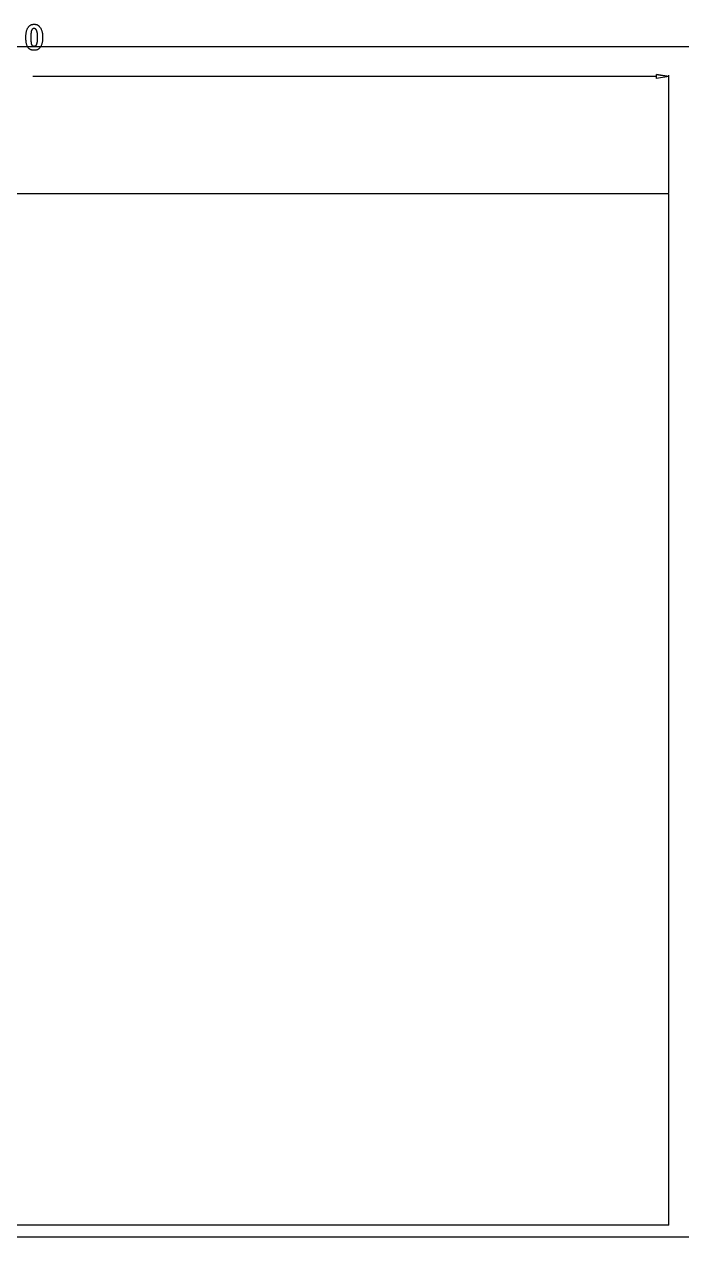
# Model space of a CAD drawing. Extents: x 0 to 21.1, y 0 to 5.7.
# Drawn here: x 4.54 to 7.61, y 0 to 5.66 of the extents above; entities that cross this region are included whole.
import ezdxf

# ---------------------------------------------------------------- set-up
doc = ezdxf.new("R2010")
doc.units = 0
doc.header["$MEASUREMENT"] = 0
doc.linetypes.add('AUSGEZOGEN', pattern=[0])
doc.layers.get('0').update_dxf_attribs({"linetype": 'AUSGEZOGEN'})

msp = doc.modelspace()

# ---------------------------------------------------------------- linework, layer by layer
for points in [[(4.5829, 5.661), (4.5852, 5.6609), (4.5852, 5.6609), (4.5873, 5.6608), (4.5873, 5.6608), (4.5894, 5.6605), (4.5894, 5.6605), (4.5915, 5.6601), (4.5915, 5.6601), (4.5934, 5.6597), (4.5934, 5.6597), (4.5953, 5.6591), (4.5953, 5.6591), (4.597, 5.6584), (4.597, 5.6584), (4.5988, 5.6576), (4.5988, 5.6576), (4.6004, 5.6568), (4.6004, 5.6568), (4.6019, 5.6558), (4.6019, 5.6558), (4.6034, 5.6547), (4.6034, 5.6547), (4.6048, 5.6535), (4.6048, 5.6535), (4.6061, 5.6522), (4.6061, 5.6522), (4.6073, 5.6508), (4.6073, 5.6508), (4.6085, 5.6493), (4.6085, 5.6493), (4.6096, 5.6476), (4.6096, 5.6476), (4.6112, 5.6457), (4.6112, 5.6457), (4.6127, 5.6436), (4.6127, 5.6436), (4.6141, 5.6414), (4.6141, 5.6414), (4.6154, 5.639), (4.6154, 5.639), (4.6166, 5.6365), (4.6166, 5.6365), (4.6177, 5.6338), (4.6177, 5.6338), (4.6187, 5.631), (4.6187, 5.631), (4.6196, 5.6281), (4.6196, 5.6281), (4.6204, 5.625), (4.6204, 5.625), (4.621, 5.6217), (4.621, 5.6217), (4.6216, 5.6184), (4.6216, 5.6184), (4.6221, 5.6148), (4.6221, 5.6148), (4.6225, 5.6112), (4.6225, 5.6112), (4.6227, 5.6074), (4.6227, 5.6074), (4.6229, 5.6034), (4.6229, 5.6034), (4.6229, 5.5993), (4.6229, 5.5993), (4.6229, 5.5952), (4.6229, 5.5952), (4.6227, 5.5913), (4.6227, 5.5913), (4.6225, 5.5875), (4.6225, 5.5875), (4.6221, 5.5838), (4.6221, 5.5838), (4.6216, 5.5803), (4.6216, 5.5803), (4.621, 5.5769), (4.621, 5.5769), (4.6204, 5.5737), (4.6204, 5.5737), (4.6196, 5.5706), (4.6196, 5.5706), (4.6187, 5.5676), (4.6187, 5.5676), (4.6177, 5.5648), (4.6177, 5.5648), (4.6166, 5.5621), (4.6166, 5.5621), (4.6154, 5.5596), (4.6154, 5.5596), (4.6141, 5.5572), (4.6141, 5.5572), (4.6127, 5.555), (4.6127, 5.555), (4.6112, 5.5529), (4.6112, 5.5529), (4.6096, 5.551), (4.6096, 5.551), (4.6085, 5.5496), (4.6085, 5.5496), (4.6073, 5.5482), (4.6073, 5.5482), (4.6061, 5.547), (4.6061, 5.547), (4.6048, 5.5459), (4.6048, 5.5459), (4.6034, 5.5448), (4.6034, 5.5448), (4.6019, 5.5439), (4.6019, 5.5439), (4.6004, 5.543), (4.6004, 5.543), (4.5988, 5.5422), (4.5988, 5.5422), (4.597, 5.5415), (4.597, 5.5415), (4.5953, 5.541), (4.5953, 5.541), (4.5934, 5.5405), (4.5934, 5.5405), (4.5915, 5.54), (4.5915, 5.54), (4.5894, 5.5397), (4.5894, 5.5397), (4.5873, 5.5395), (4.5873, 5.5395), (4.5852, 5.5394), (4.5852, 5.5394), (4.5829, 5.5393), (4.5829, 5.5393), (4.5807, 5.5394), (4.5807, 5.5394), (4.5785, 5.5395), (4.5785, 5.5395), (4.5763, 5.5398), (4.5763, 5.5398), (4.5743, 5.5401), (4.5743, 5.5401), (4.5723, 5.5406), (4.5723, 5.5406), (4.5703, 5.5412), (4.5703, 5.5412), (4.5685, 5.5419), (4.5685, 5.5419), (4.5667, 5.5426), (4.5667, 5.5426), (4.5649, 5.5435), (4.5649, 5.5435), (4.5633, 5.5445), (4.5633, 5.5445), (4.5616, 5.5456), (4.5616, 5.5456), (4.5601, 5.5468), (4.5601, 5.5468), (4.5586, 5.5481), (4.5586, 5.5481), (4.5572, 5.5495), (4.5572, 5.5495), (4.5559, 5.551), (4.5559, 5.551), (4.5546, 5.5526), (4.5546, 5.5526), (4.5534, 5.5544), (4.5534, 5.5544), (4.5522, 5.5563), (4.5522, 5.5563), (4.5512, 5.5583), (4.5512, 5.5583), (4.5502, 5.5606), (4.5502, 5.5606), (4.5493, 5.5629), (4.5493, 5.5629), (4.5485, 5.5655), (4.5485, 5.5655), (4.5477, 5.5681), (4.5477, 5.5681), (4.5471, 5.571), (4.5471, 5.571), (4.5465, 5.574), (4.5465, 5.574), (4.546, 5.5771), (4.546, 5.5771), (4.5456, 5.5804), (4.5456, 5.5804), (4.5452, 5.5839), (4.5452, 5.5839), (4.5449, 5.5875), (4.5449, 5.5875), (4.5447, 5.5913), (4.5447, 5.5913), (4.5446, 5.5952), (4.5446, 5.5952), (4.5446, 5.5993), (4.5446, 5.5993), (4.5446, 5.6034), (4.5446, 5.6034), (4.5448, 5.6074), (4.5448, 5.6074), (4.545, 5.6112), (4.545, 5.6112), (4.5453, 5.6148), (4.5453, 5.6148), (4.5457, 5.6184), (4.5457, 5.6184), (4.5462, 5.6217), (4.5462, 5.6217), (4.5468, 5.625), (4.5468, 5.625), (4.5475, 5.6281), (4.5475, 5.6281), (4.5483, 5.631), (4.5483, 5.631), (4.5491, 5.6338), (4.5491, 5.6338), (4.5501, 5.6365), (4.5501, 5.6365), (4.5511, 5.639), (4.5511, 5.639), (4.5523, 5.6414), (4.5523, 5.6414), (4.5535, 5.6436), (4.5535, 5.6436), (4.5548, 5.6457), (4.5548, 5.6457), (4.5563, 5.6476), (4.5563, 5.6476), (4.5573, 5.6493), (4.5573, 5.6493), (4.5585, 5.6508), (4.5585, 5.6508), (4.5597, 5.6522), (4.5597, 5.6522), (4.561, 5.6535), (4.561, 5.6535), (4.5624, 5.6547), (4.5624, 5.6547), (4.5639, 5.6558), (4.5639, 5.6558), (4.5655, 5.6568), (4.5655, 5.6568), (4.5671, 5.6576), (4.5671, 5.6576), (4.5688, 5.6584), (4.5688, 5.6584), (4.5706, 5.6591), (4.5706, 5.6591), (4.5724, 5.6597), (4.5724, 5.6597), (4.5744, 5.6601), (4.5744, 5.6601), (4.5764, 5.6605), (4.5764, 5.6605), (4.5785, 5.6608), (4.5785, 5.6608), (4.5807, 5.6609), (4.5807, 5.6609), (4.5829, 5.661), (4.5829, 5.661), (4.5829, 5.661)], [(4.5829, 5.641), (4.5823, 5.641), (4.5823, 5.641), (4.5817, 5.6409), (4.5817, 5.6409), (4.5811, 5.6409), (4.5811, 5.6409), (4.5805, 5.6408), (4.5805, 5.6408), (4.58, 5.6407), (4.58, 5.6407), (4.5794, 5.6405), (4.5794, 5.6405), (4.5789, 5.6403), (4.5789, 5.6403), (4.5783, 5.6401), (4.5783, 5.6401), (4.5778, 5.6399), (4.5778, 5.6399), (4.5773, 5.6397), (4.5773, 5.6397), (4.5768, 5.6394), (4.5768, 5.6394), (4.5764, 5.6391), (4.5764, 5.6391), (4.5759, 5.6388), (4.5759, 5.6388), (4.5754, 5.6384), (4.5754, 5.6384), (4.575, 5.638), (4.575, 5.638), (4.5746, 5.6376), (4.5746, 5.6376), (4.5742, 5.6372), (4.5742, 5.6372), (4.5738, 5.6368), (4.5738, 5.6368), (4.5734, 5.6363), (4.5734, 5.6363), (4.573, 5.6358), (4.573, 5.6358), (4.5727, 5.6352), (4.5727, 5.6352), (4.5723, 5.6347), (4.5723, 5.6347), (4.572, 5.6341), (4.572, 5.6341), (4.5717, 5.6335), (4.5717, 5.6335), (4.5714, 5.6328), (4.5714, 5.6328), (4.5711, 5.6322), (4.5711, 5.6322), (4.5708, 5.6315), (4.5708, 5.6315), (4.5705, 5.6308), (4.5705, 5.6308), (4.5703, 5.63), (4.5703, 5.63), (4.57, 5.6293), (4.57, 5.6293), (4.5698, 5.6285), (4.5698, 5.6285), (4.5696, 5.6276), (4.5696, 5.6276), (4.5694, 5.6266), (4.5694, 5.6266), (4.5692, 5.6254), (4.5692, 5.6254), (4.569, 5.6241), (4.569, 5.6241), (4.5689, 5.6228), (4.5689, 5.6228), (4.5687, 5.6213), (4.5687, 5.6213), (4.5686, 5.6198), (4.5686, 5.6198), (4.5684, 5.6181), (4.5684, 5.6181), (4.5683, 5.6164), (4.5683, 5.6164), (4.5682, 5.6146), (4.5682, 5.6146), (4.5682, 5.6127), (4.5682, 5.6127), (4.5681, 5.6107), (4.5681, 5.6107), (4.568, 5.6086), (4.568, 5.6086), (4.568, 5.6064), (4.568, 5.6064), (4.5679, 5.6041), (4.5679, 5.6041), (4.5679, 5.6018), (4.5679, 5.6018), (4.5679, 5.5993), (4.5679, 5.5993), (4.5679, 5.5969), (4.5679, 5.5969), (4.5679, 5.5945), (4.5679, 5.5945), (4.568, 5.5922), (4.568, 5.5922), (4.568, 5.59), (4.568, 5.59), (4.5681, 5.588), (4.5681, 5.588), (4.5682, 5.586), (4.5682, 5.586), (4.5682, 5.584), (4.5682, 5.584), (4.5683, 5.5822), (4.5683, 5.5822), (4.5684, 5.5805), (4.5684, 5.5805), (4.5686, 5.5789), (4.5686, 5.5789), (4.5687, 5.5773), (4.5687, 5.5773), (4.5689, 5.5759), (4.5689, 5.5759), (4.569, 5.5745), (4.569, 5.5745), (4.5692, 5.5732), (4.5692, 5.5732), (4.5694, 5.5721), (4.5694, 5.5721), (4.5696, 5.571), (4.5696, 5.571), (4.5698, 5.5702), (4.5698, 5.5702), (4.57, 5.5694), (4.57, 5.5694), (4.5703, 5.5686), (4.5703, 5.5686), (4.5705, 5.5679), (4.5705, 5.5679), (4.5708, 5.5671), (4.5708, 5.5671), (4.5711, 5.5664), (4.5711, 5.5664), (4.5714, 5.5658), (4.5714, 5.5658), (4.5717, 5.5651), (4.5717, 5.5651), (4.572, 5.5645), (4.572, 5.5645), (4.5723, 5.5639), (4.5723, 5.5639), (4.5727, 5.5634), (4.5727, 5.5634), (4.573, 5.5629), (4.573, 5.5629), (4.5734, 5.5623), (4.5734, 5.5623), (4.5738, 5.5619), (4.5738, 5.5619), (4.5742, 5.5614), (4.5742, 5.5614), (4.5746, 5.561), (4.5746, 5.561), (4.575, 5.5608), (4.575, 5.5608), (4.5754, 5.5606), (4.5754, 5.5606), (4.5759, 5.5604), (4.5759, 5.5604), (4.5764, 5.5603), (4.5764, 5.5603), (4.5768, 5.5601), (4.5768, 5.5601), (4.5773, 5.56), (4.5773, 5.56), (4.5778, 5.5598), (4.5778, 5.5598), (4.5783, 5.5597), (4.5783, 5.5597), (4.5789, 5.5596), (4.5789, 5.5596), (4.5794, 5.5595), (4.5794, 5.5595), (4.58, 5.5595), (4.58, 5.5595), (4.5805, 5.5594), (4.5805, 5.5594), (4.5811, 5.5594), (4.5811, 5.5594), (4.5817, 5.5593), (4.5817, 5.5593), (4.5823, 5.5593), (4.5823, 5.5593), (4.5829, 5.5593), (4.5829, 5.5593), (4.5835, 5.5593), (4.5835, 5.5593), (4.5841, 5.5593), (4.5841, 5.5593), (4.5847, 5.5594), (4.5847, 5.5594), (4.5853, 5.5594), (4.5853, 5.5594), (4.5859, 5.5595), (4.5859, 5.5595), (4.5864, 5.5595), (4.5864, 5.5595), (4.587, 5.5596), (4.587, 5.5596), (4.5875, 5.5597), (4.5875, 5.5597), (4.588, 5.5598), (4.588, 5.5598), (4.5885, 5.56), (4.5885, 5.56), (4.589, 5.5601), (4.589, 5.5601), (4.5895, 5.5603), (4.5895, 5.5603), (4.5899, 5.5604), (4.5899, 5.5604), (4.5904, 5.5606), (4.5904, 5.5606), (4.5908, 5.5608), (4.5908, 5.5608), (4.5913, 5.561), (4.5913, 5.561), (4.5917, 5.5614), (4.5917, 5.5614), (4.5921, 5.5619), (4.5921, 5.5619), (4.5924, 5.5623), (4.5924, 5.5623), (4.5928, 5.5629), (4.5928, 5.5629), (4.5932, 5.5634), (4.5932, 5.5634), (4.5935, 5.5639), (4.5935, 5.5639), (4.5939, 5.5645), (4.5939, 5.5645), (4.5942, 5.5651), (4.5942, 5.5651), (4.5945, 5.5658), (4.5945, 5.5658), (4.5948, 5.5664), (4.5948, 5.5664), (4.595, 5.5671), (4.595, 5.5671), (4.5953, 5.5679), (4.5953, 5.5679), (4.5956, 5.5686), (4.5956, 5.5686), (4.5958, 5.5694), (4.5958, 5.5694), (4.596, 5.5702), (4.596, 5.5702), (4.5963, 5.571), (4.5963, 5.571), (4.5967, 5.5721), (4.5967, 5.5721), (4.597, 5.5732), (4.597, 5.5732), (4.5974, 5.5745), (4.5974, 5.5745), (4.5977, 5.5759), (4.5977, 5.5759), (4.598, 5.5773), (4.598, 5.5773), (4.5983, 5.5789), (4.5983, 5.5789), (4.5985, 5.5805), (4.5985, 5.5805), (4.5988, 5.5822), (4.5988, 5.5822), (4.5989, 5.584), (4.5989, 5.584), (4.5991, 5.586), (4.5991, 5.586), (4.5993, 5.588), (4.5993, 5.588), (4.5994, 5.59), (4.5994, 5.59), (4.5995, 5.5922), (4.5995, 5.5922), (4.5995, 5.5945), (4.5995, 5.5945), (4.5996, 5.5969), (4.5996, 5.5969), (4.5996, 5.5993), (4.5996, 5.5993), (4.5996, 5.6018), (4.5996, 5.6018), (4.5995, 5.6041), (4.5995, 5.6041), (4.5995, 5.6064), (4.5995, 5.6064), (4.5994, 5.6086), (4.5994, 5.6086), (4.5993, 5.6107), (4.5993, 5.6107), (4.5991, 5.6127), (4.5991, 5.6127), (4.5989, 5.6146), (4.5989, 5.6146), (4.5988, 5.6164), (4.5988, 5.6164), (4.5985, 5.6181), (4.5985, 5.6181), (4.5983, 5.6198), (4.5983, 5.6198), (4.598, 5.6213), (4.598, 5.6213), (4.5977, 5.6228), (4.5977, 5.6228), (4.5974, 5.6241), (4.5974, 5.6241), (4.597, 5.6254), (4.597, 5.6254), (4.5967, 5.6266), (4.5967, 5.6266), (4.5963, 5.6276), (4.5963, 5.6276), (4.596, 5.6285), (4.596, 5.6285), (4.5958, 5.6293), (4.5958, 5.6293), (4.5956, 5.63), (4.5956, 5.63), (4.5953, 5.6308), (4.5953, 5.6308), (4.595, 5.6315), (4.595, 5.6315), (4.5948, 5.6322), (4.5948, 5.6322), (4.5945, 5.6328), (4.5945, 5.6328), (4.5942, 5.6335), (4.5942, 5.6335), (4.5939, 5.6341), (4.5939, 5.6341), (4.5935, 5.6347), (4.5935, 5.6347), (4.5932, 5.6352), (4.5932, 5.6352), (4.5928, 5.6358), (4.5928, 5.6358), (4.5924, 5.6363), (4.5924, 5.6363), (4.5921, 5.6368), (4.5921, 5.6368), (4.5917, 5.6372), (4.5917, 5.6372), (4.5913, 5.6376), (4.5913, 5.6376), (4.5908, 5.638), (4.5908, 5.638), (4.5904, 5.6384), (4.5904, 5.6384), (4.5899, 5.6388), (4.5899, 5.6388), (4.5895, 5.6391), (4.5895, 5.6391), (4.589, 5.6394), (4.589, 5.6394), (4.5885, 5.6397), (4.5885, 5.6397), (4.588, 5.6399), (4.588, 5.6399), (4.5875, 5.6401), (4.5875, 5.6401), (4.587, 5.6403), (4.587, 5.6403), (4.5864, 5.6405), (4.5864, 5.6405), (4.5859, 5.6407), (4.5859, 5.6407), (4.5853, 5.6408), (4.5853, 5.6408), (4.5847, 5.6409), (4.5847, 5.6409), (4.5841, 5.6409), (4.5841, 5.6409), (4.5835, 5.641), (4.5835, 5.641), (4.5829, 5.641), (4.5829, 5.641), (4.5829, 5.641)], [(0, 0), (21.125, 0), (21.125, 0), (21.125, 5.5556), (21.125, 5.5556), (0, 5.5556), (0, 0)], [(7.4873, 5.4169), (4.5769, 5.4169)], [(7.4873, 5.4266), (7.5451, 5.4169), (7.4873, 5.4266), (7.5451, 5.4169), (7.5451, 5.4169), (7.4873, 5.4266), (7.5451, 5.4169), (7.4873, 5.4073), (7.4873, 5.4266)], [(7.5451, 4.8716), (7.5451, 5.4239)], [(7.5451, 4.8692), (0.6118, 4.8692)], [(7.5451, 0.0545), (7.5451, 4.8692)], [(7.5451, 0.0545), (0.6118, 0.0545)]]:
    msp.add_lwpolyline(points)

doc.saveas('drawing.dxf')
